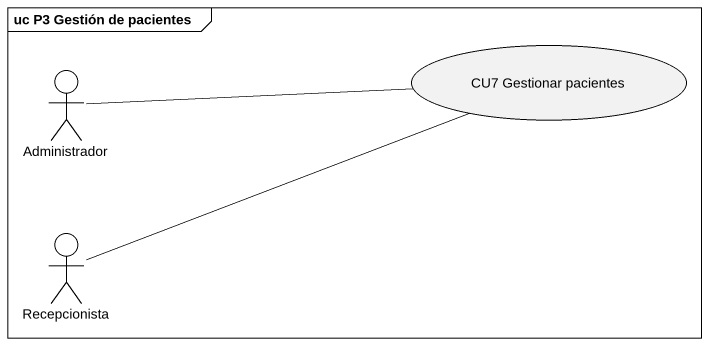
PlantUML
@startuml
mainframe uc P3 Gestión de pacientes
actor Administrador
usecase "CU7 Gestionar pacientes" as CU7_Gestionar_pacientes
actor Recepcionista
Administrador -right- CU7_Gestionar_pacientes
Recepcionista -right- CU7_Gestionar_pacientes
@enduml
